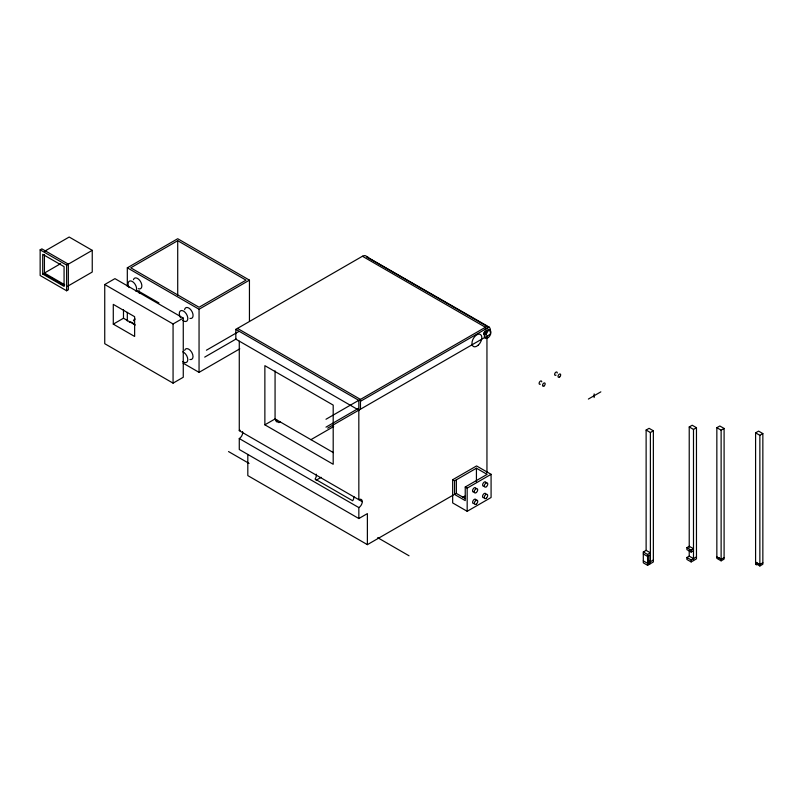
<?xml version="1.0" encoding="UTF-8"?>
<svg xmlns="http://www.w3.org/2000/svg" width="803" height="803" viewBox="0 0 803 803"><rect width="100%" height="100%" fill="white"/><g stroke="black" fill="none" stroke-linecap="round" stroke-linejoin="round"><path stroke-width="1.2" d="M719.358 558.577L718.585 557.724M757.299 563.013L758.102 563.706L755.593 562.03M40.15 249.843L41.856 248.86L68.335 264.147L68.335 289.783L66.629 290.776L40.15 275.489L40.15 249.843L66.629 265.131L92.245 250.345L92.245 272.036L67.693 286.209M44.637 251.209L69.188 237.026L92.245 250.345M42.71 274.044L42.71 254.32L64.069 266.646L64.069 286.37L42.71 274.044L60.647 263.655M127.316 286.39L127.316 267.821L177.704 238.732L249.442 280.147L249.442 320.989M177.714 240.699L130.748 267.821L199.064 307.258L246.039 280.147L177.714 240.699L177.714 295.353M104.741 284.523L114.939 278.641L183.265 318.088L183.265 377.259L173.067 383.141L104.741 343.694L104.741 284.523L173.067 323.97L183.265 318.088M113.283 324.131L134.633 336.457L134.633 316.703L113.283 304.377L113.283 324.131L123.481 318.239L135.225 325.024M127.316 267.821L199.054 309.245L249.442 280.147M358.821 410.152L235.831 339.147L235.831 329.36L362.464 256.247A6.986 4.035 -60 0 1 367.122 257.442M367.383 257.211L487.461 326.088A6.986 4.035 -60 0 1 488.385 327.293M206.411 350.218L238.822 331.509M204.705 357.124L236.152 338.966M182.994 363.086L199.054 372.361L239.796 348.833M264.87 424.827L333.195 464.275L333.195 405.103L264.87 365.666L264.87 424.827L275.068 418.945L333.386 452.621M280.147 421.876L278.872 422.619L275.449 420.652L276.734 419.909L276.734 421.876M325.978 419.256L358.389 400.536M235.831 329.36L358.821 400.366L485.454 327.253A6.986 4.035 -60 0 1 490.362 330.123L490.362 334.209L327.684 428.129M360.467 401.309L489.107 327.042M325.978 427.146L358.389 408.426M310.881 439.693L333.677 426.534M316.101 480.254L321.15 477.333M242.556 431.633A4.828 2.79 -60 0 1 239.274 438.558L239.274 449.499L358.841 518.537L367.383 513.609L367.383 544.645L453.554 494.889M588.368 399.061L600.845 391.854M452.661 479.742L476.57 465.941L491.085 474.322L491.085 497.499L467.175 511.3L452.661 502.919L452.661 479.742L454.558 480.846L476.43 468.219L487.11 474.382L465.238 487.009L465.238 500.61L454.558 494.447L454.558 480.846M454.558 494.447L456.365 493.403L464.907 498.342M465.238 487.009L467.175 488.134L491.085 474.322M462.699 497.318L464.817 496.093M646.124 550.366L646.124 430.047L649.095 428.33L653.361 430.799L653.361 561.959L647.579 565.302L643.303 562.833L643.303 551.992L646.124 550.366L650.39 552.825L647.579 554.451L643.303 551.992M646.124 430.047L650.39 432.516L653.361 430.799M689.225 547.355L689.225 426.955L692.196 425.239L696.462 427.698L696.462 558.858L691.162 561.929L686.886 559.46L686.886 557.483L689.225 556.138L693.491 558.607M689.225 426.955L693.491 429.414L696.462 427.698M716.848 427.698L719.819 425.991L724.095 428.451L724.095 559.119L721.124 560.835L716.848 558.376L716.848 427.698L721.124 430.167L724.095 428.451M755.593 432.837L758.584 431.111L762.85 433.58L762.85 564.248L759.859 565.974L755.593 563.505L755.593 432.837L759.859 435.306L762.85 433.58M650.39 554.803L647.579 556.429L643.303 553.96M653.361 559.992L647.579 563.335L643.303 560.865M686.906 547.646L689.255 546.291L693.491 548.74L691.142 550.095L686.906 547.646L686.906 549.623L691.142 552.062L693.491 550.707M686.886 557.483L691.162 559.952L696.462 556.891M724.095 557.643L721.124 559.36L718.866 557.583M762.85 562.762L759.859 564.489L758.152 563.505M367.332 257.311L486.949 326.319M362.444 256.257L485.424 327.263L485.424 329.17A4.657 2.69 -60 0 1 488.716 331.067L490.362 330.123L489.439 329.581M716.848 556.891L718.565 557.874M648.262 560.474L650.39 561.698M237.477 328.407L360.467 399.412L360.467 409.199M137.564 290.586L158.914 302.912M64.702 284.764L44.426 273.06L44.426 254.561M43.563 273.512L64.531 285.617M239.274 341.185L239.274 430.669L362.263 501.674A4.828 2.79 -60 0 1 358.841 507.586L358.841 518.537M239.274 438.558L358.841 507.586M228.534 451.567L249.06 463.421M377.681 537.679L409.028 555.776M367.383 544.645L247.816 475.607L247.816 454.428M759.859 435.306L759.859 565.974M721.124 430.167L721.124 560.835M693.491 429.414L693.491 560.574M691.142 550.095L691.142 552.062M691.162 559.952L691.162 561.929M689.225 549.864L689.225 556.138M650.39 432.516L650.39 563.676M648.854 555.686L648.854 564.559M647.579 554.451L647.579 565.302M594.13 393.902L594.13 397.565M486.949 335.634L486.949 472.887M476.43 468.219L476.43 481.91M467.175 488.134L467.175 511.3M456.365 479.803L456.365 493.403M358.821 400.366L358.841 499.697A4.828 2.79 -60 0 1 362.263 501.674M275.068 370.866L275.068 418.945M199.054 309.245L199.054 372.361M173.067 323.97L173.067 383.141M139.28 290.827L139.28 293.286M127.316 312.377L127.316 321.039M123.481 309.597L123.481 318.239M66.629 265.131L66.629 290.776M474.101 491.878A2.419 1.395 -60 0 1 472.545 490.753A2.419 1.395 -60 0 1 474.202 487.883A2.419 1.395 -60 0 1 475.958 488.666M474.643 503.1A2.419 1.395 -60 0 1 472.626 502.437A2.419 1.395 -60 0 1 474.432 499.305A2.419 1.395 -60 0 1 476.008 500.721M484.249 497.469A2.419 1.395 -60 0 1 482.543 496.605A2.419 1.395 -60 0 1 484.038 493.664A2.419 1.395 -60 0 1 485.925 494.176M483.868 486.166A2.419 1.395 -60 0 1 482.663 484.6A2.419 1.395 -60 0 1 484.5 481.941A2.419 1.395 -60 0 1 486.046 483.015M129.303 322.334A6.043 3.483 60 0 1 134.653 324.793M133.459 320.819A6.043 3.483 60 0 1 135.225 319.062M182.743 351.834A6.043 3.483 60 0 1 187.792 359.593A6.043 3.483 60 0 1 182.743 361.531M184.65 350.369A6.043 3.483 60 0 1 191.776 352.356A6.043 3.483 60 0 1 189.93 359.523M129.022 287.625A6.043 3.483 60 0 1 129.313 281.201A6.043 3.483 60 0 1 135.024 284.162A6.043 3.483 60 0 1 135.908 291.198M133.469 279.685A6.043 3.483 60 0 1 138.106 278.822A6.043 3.483 60 0 1 141.85 285.727A6.043 3.483 60 0 1 138.357 288.709M180.534 317.757A6.043 3.483 60 0 1 181.649 310.5A6.043 3.483 60 0 1 187.782 317.767A6.043 3.483 60 0 1 182.773 320.417M184.6 309.667A6.043 3.483 60 0 1 188.926 308.131A6.043 3.483 60 0 1 193.031 314.816A6.043 3.483 60 0 1 189.97 318.4M556.047 375.111A1.857 1.074 -60 0 1 554.622 374.479A1.857 1.074 -60 0 1 555.967 372.14A1.857 1.074 -60 0 1 557.242 373.054M540.319 384.195A1.857 1.074 -60 0 1 539.124 383.292A1.857 1.074 -60 0 1 540.469 381.084A1.857 1.074 -60 0 1 541.744 381.867M367.774 256.99A6.986 4.035 -60 0 1 368.697 258.195M485.092 331.258A1.857 1.074 -60 0 1 483.777 333.536M239.274 430.669A4.828 2.79 -60 0 1 240.217 430.278M316.262 474.182A4.828 2.79 -60 0 1 315.087 479.06L352.668 500.751A4.828 2.79 -60 0 0 353.972 496.676M755.593 563.957L756.346 564.75L755.593 563.957M486.498 486.638A2.419 1.395 -60 0 0 487.26 482.894A2.419 1.395 -60 0 0 484.4 485.434A2.419 1.395 -60 0 0 486.498 486.638M486.397 498.141A2.419 1.395 -60 0 0 487.17 494.397A2.419 1.395 -60 0 0 484.309 496.927A2.419 1.395 -60 0 0 486.397 498.141M476.48 503.973A2.419 1.395 -60 0 0 477.253 500.229A2.419 1.395 -60 0 0 474.392 502.768A2.419 1.395 -60 0 0 476.48 503.973M476.41 492.46A2.419 1.395 -60 0 0 477.173 488.716A2.419 1.395 -60 0 0 474.312 491.255A2.419 1.395 -60 0 0 476.41 492.46M559.691 376.918A1.857 1.074 -60 0 0 560.273 374.037A1.857 1.074 -60 0 0 558.075 375.985A1.857 1.074 -60 0 0 559.691 376.918M544.193 385.862A1.857 1.074 -60 0 0 544.775 382.991A1.857 1.074 -60 0 0 542.577 384.938A1.857 1.074 -60 0 0 544.193 385.862M485.765 334.239A1.857 1.074 -60 0 0 486.357 331.358A1.857 1.074 -60 0 0 484.159 333.305A1.857 1.074 -60 0 0 485.765 334.239M485.835 334.5A2.248 1.295 -60 0 0 486.548 331.027A2.248 1.295 -60 0 0 483.898 333.375A2.248 1.295 -60 0 0 485.835 334.5M488.495 337.431A4.657 2.69 -60 0 0 489.971 330.214A4.657 2.69 -60 0 0 484.46 335.102A4.657 2.69 -60 0 0 488.495 337.431M478.166 345.23A6.986 4.035 -60 0 0 480.385 334.409A6.986 4.035 -60 0 0 472.114 341.737A6.986 4.035 -60 0 0 478.166 345.23"/></g></svg>
